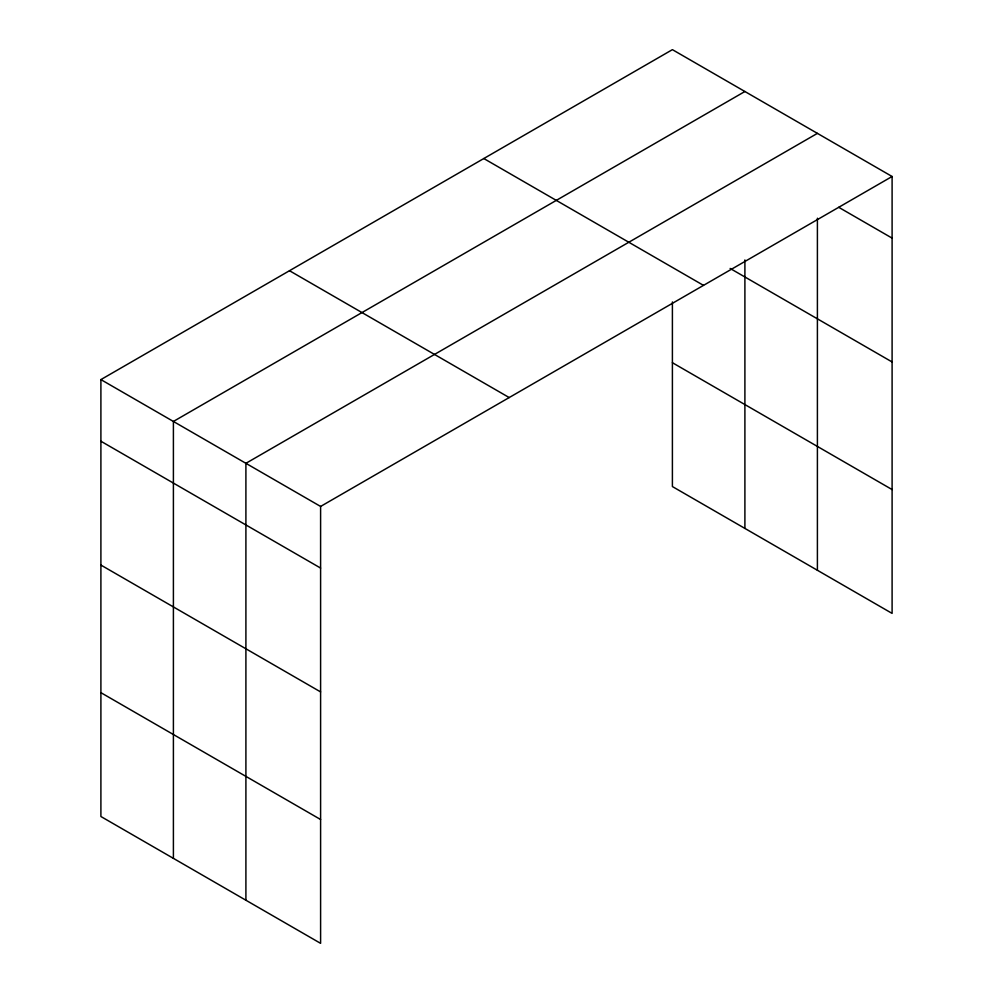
<?xml version="1.0" encoding="UTF-8"?>
<svg xmlns="http://www.w3.org/2000/svg" width="993" height="993" viewBox="0 0 993 993"><rect width="100%" height="100%" fill="white"/><g stroke="black" fill="none" stroke-linecap="round" stroke-linejoin="round"><path stroke-width="1.49" d="M100.901 379.599L320.602 506.442L320.602 943.35L100.901 816.507L100.901 379.599L672.398 49.65L892.099 176.493L892.099 613.401L672.398 486.558L672.398 301.946M744.899 91.505L173.403 421.454L173.403 858.362M817.4 133.372L245.904 463.321L245.904 900.217M320.602 506.442L892.099 176.493M838.737 207.314L892.099 238.121M730.128 268.445L892.099 361.961M483.802 158.532L703.503 285.376M672.398 362.706L892.099 489.561M289.497 270.717L509.198 397.56M100.901 441.227L320.602 568.07M100.901 565.067L320.602 691.91M100.901 692.667L320.602 819.51M817.4 218.212L817.4 570.267M744.899 259.943L744.899 528.413"/></g></svg>
